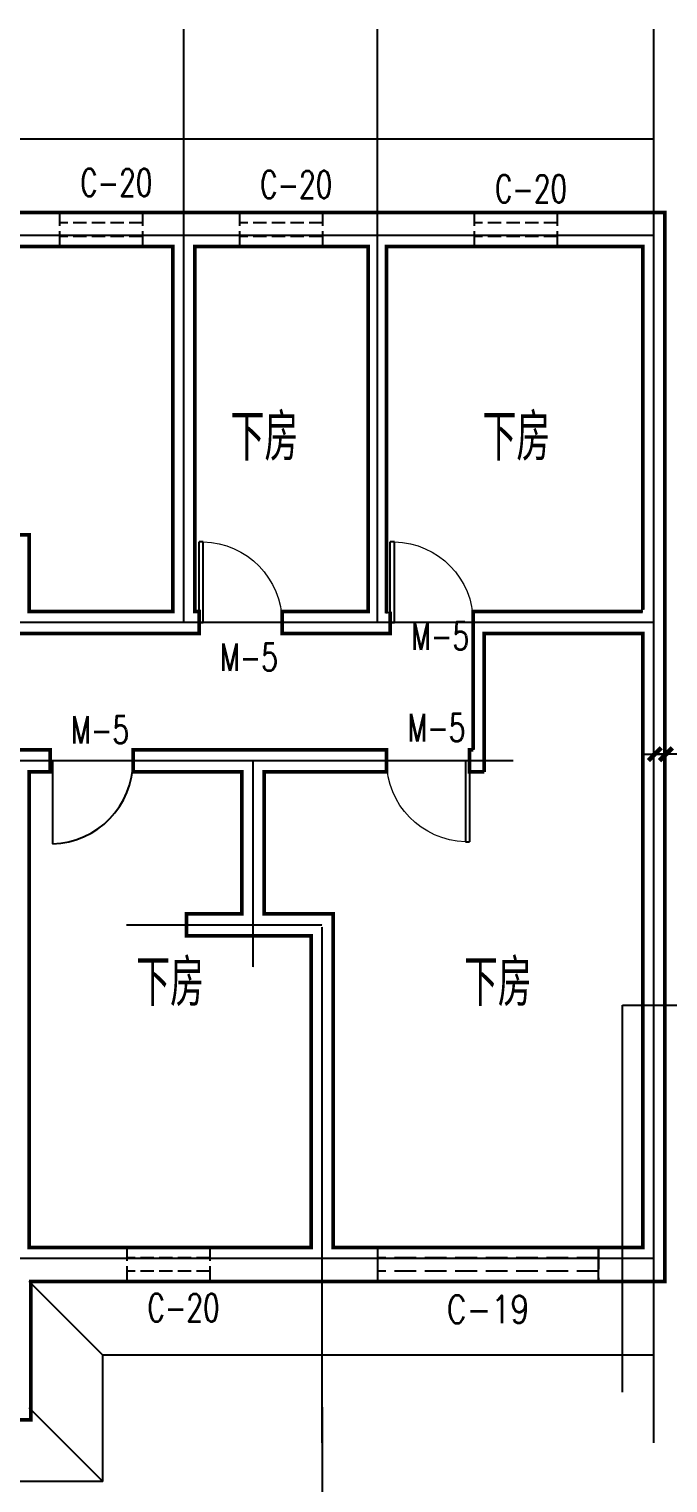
# Model space of a CAD drawing. Header units: millimetres. Extents: x -961 to 83139, y -328 to 41672.
# Drawn here: x 24653 to 31585, y 15548 to 31323 of the extents above; entities that cross this region are included whole.
import ezdxf
from ezdxf.enums import TextEntityAlignment as Align

# ---------------------------------------------------------------- set-up
doc = ezdxf.new("R2010")
doc.units = ezdxf.units.MM
doc.linetypes.add('DASH', pattern=[0.35, 0.25, -0.1])
doc.linetypes.add('DOTE', pattern=[2.42, 2, -0.2, 0.02, -0.2])
for name, color, linetype in [('DOTE', 1, 'DOTE'), ('GROUND', 2, 'Continuous'), ('PUB_DIM', 3, 'Continuous'), ('PUB_TEXT', 7, 'Continuous'), ('PUB_WALL', 7, 'Continuous'), ('WALL', 9, 'Continuous'), ('WINDOW', 4, 'Continuous'), ('WINDOW_TEXT', 7, 'Continuous')]:
    doc.layers.add(name, color=color, linetype=linetype)
doc.styles.add('_SIMPLEX', font='SIMPLEX.shx', dxfattribs={"width": 0.8})
doc.styles.add('_TCH_WINDOW', font='SIMPLEX', dxfattribs={"height": 3.5, "bigfont": 'GBCBIG'})
doc.styles.add('DIM_FONT', font='SIMPLEX.shx', dxfattribs={"width": 0.8})
doc.styles.add('SIMPLEX', font='SIMPLEX.SHX')
doc.dimstyles.new('AXIS', dxfattribs={"dimtxt": 300, "dimasz": 1, "dimexe": 250, "dimexo": 300, "dimgap": 150, "dimtad": 1, "dimdec": 0, "dimzin": 0, "dimdsep": 46, "dimtxsty": 'DIM_FONT', "dimblk": '_DIMX', "dimcen": 0.09, "dimse1": 1, "dimse2": 1, "dimclrt": 7, "dimadec": 0, "dimazin": 0, "dimtfac": 1, "dimtdec": 0, "dimtix": 1, "dimtmove": 2, "dimatfit": 3, "dimldrblk": '_DIMX', "dimfxl": 1, "dimtolj": 1, "dimtzin": 0, "dimarcsym": 0})

# ---------------------------------------------------------------- blocks, each defined once
blk = doc.blocks.new('$DorLib2D$00000001')
for p, q in [((0.45, 0.975), (0.5, 0.975)), ((0.45, 0), (0.45, 0.975)), ((0.5, 0), (0.5, 0.975)), ((0.5, 0), (0.45, 0))]:
    blk.add_line(p, q)
at = {"lineweight": 13}
blk.add_arc((0.475, 0), 0.975, 91.4693, 180, dxfattribs=at)
blk = doc.blocks.new('M_A2ZXL')
blk.add_line((-0.472, 0), (-0.472, -1))
blk.add_arc((-0.5, 0), 1, 271.6231, 0)
blk = doc.blocks.new('_GCBLK')
at = {"linetype": 'DASH'}
for p, q in [((-0.5, -0.5), (-0.5, 0.5)), ((0.5, -0.5), (0.5, 0.5)), ((-0.5, 0.2), (0.5, 0.2)), ((-0.5, -0.2), (0.5, -0.2))]:
    blk.add_line(p, q, dxfattribs=at)
at = {"layer": 'WINDOW_TEXT', "style": 'SIMPLEX', "flags": 9}
blk.add_attdef('A', text='', height=1, dxfattribs=at).set_placement((0, 1.5), align=Align.MIDDLE)
blk = doc.blocks.new('_DIMX')
blk.add_line((-150, 0), (150, 0))
at = {"const_width": 50}
blk.add_lwpolyline([(-70, -70), (70, 70)], dxfattribs=at)
blk = doc.blocks.new('*D785')
at = {"layer": 'Defpoints', "color": 0}
for p in [(31443, 23455), (31563, 23455), (31563, 23455)]:
    blk.add_point(p, dxfattribs=at)
at = {"layer": 'PUB_DIM', "color": 0, "lineweight": -2}
for p, q in [((31442, 23455), (31441, 23455)), ((31443, 23455), (31563, 23455)), ((31564, 23455), (31565, 23455))]:
    blk.add_line(p, q, dxfattribs=at)
blk.add_blockref('_DIMX', (31443, 23455), dxfattribs=at)
at = {"layer": 'PUB_DIM', "color": 0, "lineweight": -2, "rotation": 180}
blk.add_blockref('_DIMX', (31563, 23455), dxfattribs=at)
at = {"layer": 'PUB_DIM', "color": 7, "insert": (32003, 23755), "char_height": 300, "attachment_point": 5, "style": 'DIM_FONT'}
blk.add_mtext('\\A1;120', dxfattribs=at)

msp = doc.modelspace()

# ---------------------------------------------------------------- linework, layer by layer
at = {"layer": 'DOTE'}
for p, q in [((26332.6, 24883.2), (26332.6, 31323.2)), ((28432.6, 24883.2), (28432.6, 31323.2)), ((31432.6, 15983.2), (31432.6, 31323.2)), ((31432.6, 29083.2), (8632.6, 29083.2)), ((31432.6, 24883.2), (8632.6, 24883.2)), ((29907, 23383), (10246.3, 23383)), ((27082.6, 21144.1), (27082.6, 23383)), ((25708.9, 21603), (27832.8, 21603)), ((27832.6, 15983.2), (27832.6, 21583)), ((31432.6, 17983.2), (8632.6, 17983.2))]:
    msp.add_line(p, q, dxfattribs=at)
at = {"layer": 'GROUND'}
for p, q in [((31092.7, 16533.2), (31092.7, 20733.2)), ((31092.7, 20733.2), (32092.7, 20733.2)), ((25452.6, 16933.2), (24652.6, 17733.2)), ((31432.6, 16933.2), (25452.6, 16933.2)), ((25452.6, 15563.2), (25452.6, 16933.2)), ((25452.6, 15563.2), (24652.6, 16363.2)), ((25452.6, 15563.2), (14612.6, 15563.2))]:
    msp.add_line(p, q, dxfattribs=at)
msp.add_lwpolyline([(21532.6, 30133.2), (31432.6, 30133.2)], dxfattribs=at)
at = {"layer": 'PUB_DIM'}
msp.add_line((27832.6, 16370.7), (27832.6, 12370.7), dxfattribs=at)
at = {"layer": 'PUB_WALL', "const_width": 40}
for points in [[(28432.6, 29333.2), (26332.6, 29333.2), (21352.6, 29333.2), (21352.6, 30223.2), (20782.6, 30223.2)], [(28432.6, 29333.2), (31552.6, 29333.2), (31552.6, 24883.2), (31552.6, 23383)], [(28432.6, 24763.2), (27397.6, 24763.2), (27397.6, 25003.2), (28332.6, 25003.2), (28332.6, 28963.2), (26452.6, 28963.2), (26452.6, 25003.2), (26497.6, 25003.2), (26497.6, 24763.2), (26332.6, 24763.2), (22312.6, 24763.2), (22312.6, 25003.2), (24412.6, 25003.2), (24412.6, 25834.4), (24652.6, 25834.4), (24652.6, 25003.2), (26212.6, 25003.2), (26212.6, 28963.2), (21352.6, 28963.2)], [(31312.6, 25023.2), (31312.6, 28963.2), (28532.6, 28963.2), (28532.6, 24983.2)], [(26227.6, 25003.7), (26227.6, 25003.7)], [(26437.6, 25003.7), (26437.6, 25003.7)], [(28572.6, 25003.2), (28572.6, 25003.2), (28572.6, 24763.2), (28432.6, 24763.2)], [(29532.6, 25003.2), (29472.6, 25003.2), (29472.6, 24783.2), (29472.6, 23503.1)], [(31312.6, 25003.2), (29532.6, 25003.2)], [(31312.6, 23383), (31312.6, 24763.2), (29592.6, 24763.2), (29592.6, 23263.1)], [(24532.6, 23503), (24882.6, 23503.1), (24882.6, 23263.1), (24652.6, 23263), (24652.6, 18103.2), (27712.7, 18103.2), (27712.6, 21483), (27032.6, 21483)], [(31312.6, 23383.1), (31312.6, 18103.2), (27952.7, 18103.2), (27952.6, 21723), (27202.6, 21723), (27202.6, 23263.1), (28532.6, 23263.1), (28532.6, 23503.1), (27132.6, 23503.1), (25782.6, 23503.1), (25782.6, 23263.1), (26962.6, 23263.1), (26962.6, 21723), (26362.6, 21723), (26362.6, 21483), (27132.6, 21483)], [(29472.6, 23503.1), (29432.6, 23503.1), (29432.6, 23263.1), (29592.6, 23263.1)], [(31552.6, 23383.1), (31552.6, 17733.2), (27832.7, 17733.2)], [(15392.6, 16233.2), (24672.6, 16233.2), (24672.6, 17733.2), (27832.7, 17733.2)], [(24672.6, 17733.2), (24672.6, 16233.2)]]:
    msp.add_lwpolyline(points, dxfattribs=at)
at = {"layer": 'WALL'}
for p, q in [((26332.6, 29333.2), (21352.6, 29333.2)), ((28432.6, 29333.2), (26332.6, 29333.2)), ((31552.6, 29333.2), (28432.6, 29333.2)), ((31552.6, 29333.2), (31552.6, 24883.2)), ((26212.6, 28963.2), (21352.6, 28963.2)), ((26212.6, 25003.2), (26212.6, 28963.2)), ((26452.6, 25003.2), (26452.6, 28963.2)), ((26452.6, 28963.2), (28332.6, 28963.2)), ((28332.6, 25003.2), (28332.6, 28963.2)), ((28532.6, 28963.2), (28532.6, 24983.2)), ((31312.6, 28963.2), (28532.6, 28963.2)), ((31312.6, 25023.2), (31312.6, 28963.2)), ((24412.6, 25834.4), (24652.6, 25834.4)), ((24652.6, 25003.2), (24652.6, 25834.4)), ((26212.6, 25003.2), (24652.6, 25003.2)), ((26227.6, 25003.7), (26227.6, 25003.7)), ((26437.6, 25003.7), (26437.6, 25003.7)), ((26452.6, 25003.2), (26497.6, 25003.2)), ((26497.6, 24763.2), (26497.6, 25003.2)), ((27397.6, 24763.2), (27397.6, 25003.2)), ((28332.6, 25003.2), (27397.6, 25003.2)), ((28572.6, 24763.2), (28572.6, 25003.2)), ((28572.6, 25003.2), (28572.6, 25003.2)), ((29532.6, 25003.2), (29472.6, 25003.2)), ((29472.6, 25003.2), (29472.6, 24783.2)), ((31312.6, 25003.2), (29532.6, 25003.2)), ((29472.6, 24783.2), (29472.6, 23503.1)), ((31552.6, 24883.2), (31552.6, 23383)), ((22312.6, 24763.2), (26332.6, 24763.2)), ((26332.6, 24763.2), (26497.6, 24763.2)), ((27397.6, 24763.2), (28432.6, 24763.2)), ((28432.6, 24763.2), (28572.6, 24763.2)), ((31312.6, 24763.2), (29592.6, 24763.2)), ((29592.6, 24763.2), (29592.6, 23263.1)), ((31312.6, 24763.2), (31312.6, 23383)), ((24882.6, 23503.1), (24532.6, 23503)), ((24882.6, 23263.1), (24882.6, 23503.1)), ((25782.6, 23503.1), (25782.6, 23263.1)), ((27132.6, 23503.1), (25782.6, 23503.1)), ((28532.6, 23503.1), (27132.6, 23503.1)), ((28532.6, 23263.1), (28532.6, 23503.1)), ((29472.6, 23503.1), (29432.6, 23503.1)), ((29432.6, 23503.1), (29432.6, 23263.1)), ((31312.6, 23383.1), (31312.6, 18103.2)), ((31552.6, 23383.1), (31552.6, 17733.2)), ((24652.6, 23263), (24882.6, 23263.1)), ((24652.6, 23263), (24652.6, 18103.2)), ((26962.6, 23263.1), (25782.6, 23263.1)), ((26962.6, 21723), (26962.6, 23263.1)), ((27202.6, 21723), (27202.6, 23263.1)), ((27202.6, 23263.1), (28532.6, 23263.1)), ((29432.6, 23263.1), (29592.6, 23263.1)), ((26362.6, 21723), (26362.6, 21483)), ((26962.6, 21723), (26362.6, 21723)), ((27202.6, 21723), (27952.6, 21723)), ((27952.6, 21723), (27952.7, 18103.2)), ((26362.6, 21483), (27132.6, 21483)), ((27712.6, 21483), (27032.6, 21483)), ((27712.7, 18103.2), (27712.6, 21483)), ((27712.7, 18103.2), (24652.6, 18103.2)), ((31312.6, 18103.2), (27952.7, 18103.2)), ((24672.6, 17733.2), (27832.7, 17733.2)), ((24672.6, 17733.2), (24672.6, 16233.2)), ((24672.6, 17733.2), (24672.6, 16233.2)), ((31552.6, 17733.2), (27832.7, 17733.2)), ((24672.6, 16233.2), (15392.6, 16233.2))]:
    msp.add_line(p, q, dxfattribs=at)
at = {"layer": 'WINDOW'}
msp.add_line((29082.6, 28963.2), (30582.6, 28963.2), dxfattribs=at)
at = {"layer": 'WINDOW', "linetype": 'DASH'}
for p, q in [((28432.6, 18103.2), (28432.6, 17733.2)), ((30832.6, 17733.2), (30832.6, 18103.2))]:
    msp.add_line(p, q, dxfattribs=at)

# ---------------------------------------------------------------- block references
at = {"layer": 'WINDOW'}
ref = msp.add_blockref('_GCBLK', (25432.6, 29148.2), dxfattribs=dict(at, xscale=900, yscale=370, zscale=900, rotation=180.0000000000315))
ref.add_attrib('A', 'C-20', (25207.6, 29509.4), dxfattribs={"layer": 'WINDOW_TEXT', "height": 297.5, "style": '_SIMPLEX', "width": 0.705882, "flags": 8})
ref = msp.add_blockref('_GCBLK', (27385.1, 29148.2), dxfattribs=dict(at, xscale=900, yscale=370, zscale=900, rotation=180.0000000000297))
ref.add_attrib('A', 'C-20', (27160.1, 29487.7), dxfattribs={"layer": 'WINDOW_TEXT', "height": 297.5, "style": '_SIMPLEX', "width": 0.705882, "flags": 8})
ref = msp.add_blockref('_GCBLK', (29932.6, 29148.2), dxfattribs=dict(at, xscale=900, yscale=370, zscale=900, rotation=180.0000000000407))
ref.add_attrib('A', 'C-20', (29707.6, 29442.1), dxfattribs={"layer": 'WINDOW_TEXT', "height": 297.5, "style": '_SIMPLEX', "width": 0.705882, "flags": 8})
ref = msp.add_blockref('$DorLib2D$00000001', (26947.6, 24883.2), dxfattribs=dict(at, xscale=-900, yscale=900, zscale=-900))
ref.add_attrib('A', 'M-5', (26722.6, 24359.4), dxfattribs={"layer": 'WINDOW_TEXT', "height": 297.5, "style": '_SIMPLEX', "width": 0.705882, "flags": 8})
ref = msp.add_blockref('$DorLib2D$00000001', (29022.6, 24883.2), dxfattribs=dict(at, xscale=-900, yscale=900, zscale=-900))
ref.add_attrib('A', 'M-5', (28797.6, 24589.4), dxfattribs={"layer": 'WINDOW_TEXT', "height": 297.5, "style": '_SIMPLEX', "width": 0.705882, "flags": 8})
ref = msp.add_blockref('M_A2ZXL', (25332.6, 23383.1), dxfattribs=dict(at, xscale=900, yscale=900, zscale=900, rotation=359.9999999999945))
ref.add_attrib('A', 'M-5', (25107.6, 23570.6), dxfattribs={"layer": 'WINDOW_TEXT', "height": 297.5, "style": '_SIMPLEX', "width": 0.705882, "flags": 8})
ref = msp.add_blockref('$DorLib2D$00000001', (28982.6, 23383.1), dxfattribs=dict(at, xscale=899.9999999999969, yscale=-900, zscale=900, rotation=0.0017169086373118))
ref.add_attrib('A', 'M-5', (28757.6, 23594.2), dxfattribs={"layer": 'WINDOW_TEXT', "height": 297.5, "rotation": 0.00172, "style": '_SIMPLEX', "width": 0.705882, "flags": 8})
ref = msp.add_blockref('_GCBLK', (26162.6, 17918.2), dxfattribs=dict(at, xscale=900, yscale=370, zscale=900, rotation=179.9999999999796))
ref.add_attrib('A', 'C-20', (25937.6, 17300.9), dxfattribs={"layer": 'WINDOW_TEXT', "height": 297.5, "style": '_SIMPLEX', "width": 0.705882, "flags": 8})
ref = msp.add_blockref('_GCBLK', (29632.6, 17918.2), dxfattribs=dict(at, xscale=2399.999999999971, yscale=370, zscale=2400, rotation=180.0001563409999))
ref.add_attrib('A', 'C-19', dxfattribs={"layer": 'WINDOW_TEXT', "height": 300, "rotation": 0.00016, "style": '_SIMPLEX', "width": 0.8, "flags": 8}).set_placement((29632.6, 17433.2), align=Align.MIDDLE)

# ---------------------------------------------------------------- texts
at = {"layer": 'PUB_TEXT', "style": '_TCH_WINDOW'}
for p in [(26839, 26639.7), (29573, 26639.7), (25815.6, 20721.1), (29371.9, 20721.1)]:
    msp.add_text('下房', height=510.64, dxfattribs=at).set_placement(p)

# ---------------------------------------------------------------- dimensions: what is measured, and where the dimension line sits
at = {"layer": 'PUB_DIM'}
dim = msp.add_linear_dim(base=(31562.7, 23455), p1=(31442.7, 23455), p2=(31562.7, 23455), dimstyle='AXIS', dxfattribs=at)
dim.commit()
dim.dimension.update_dxf_attribs({"geometry": '*D785', "text_midpoint": (32002.7, 23755), "dimtype": 160})

doc.saveas('drawing.dxf')
